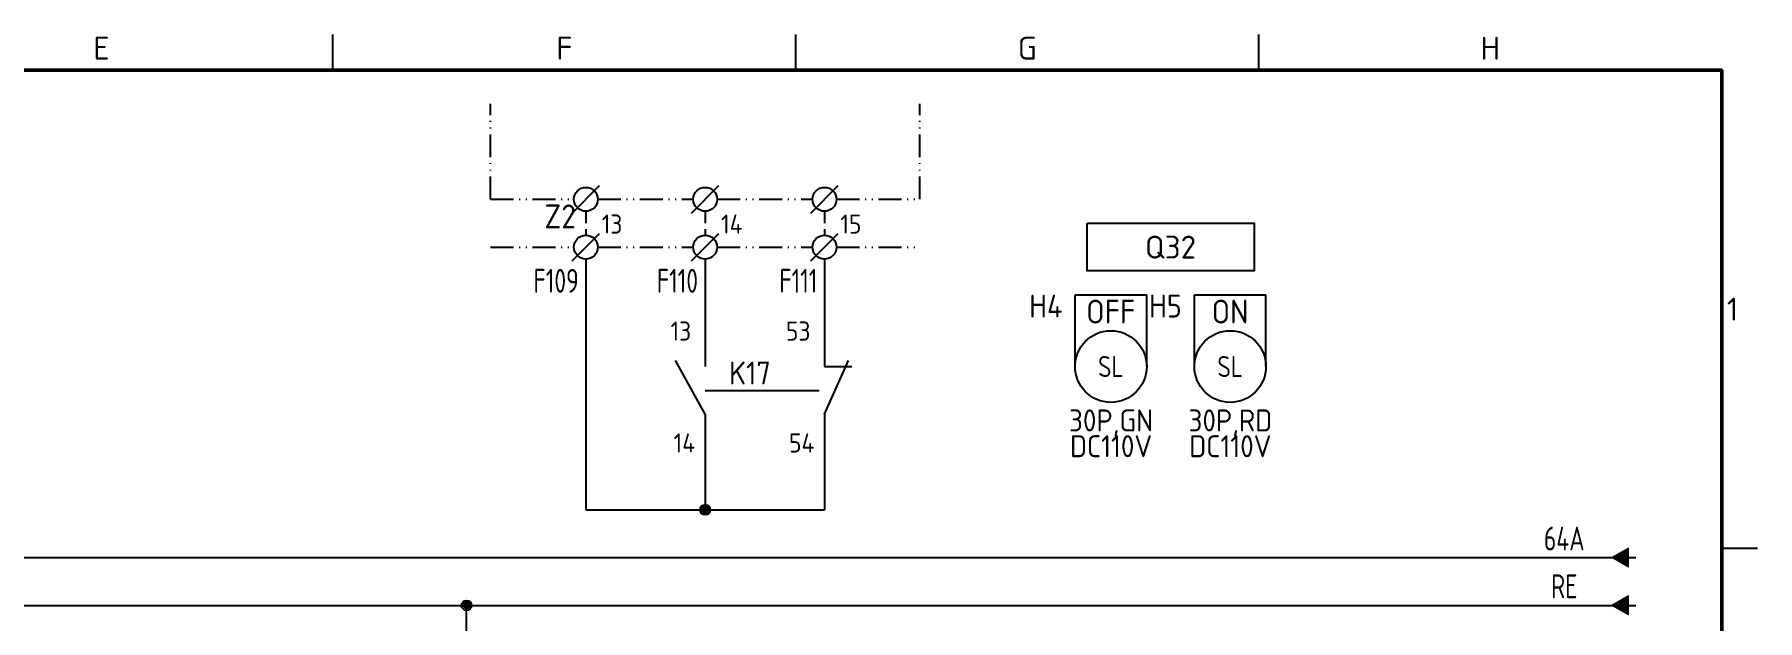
# Model space of a CAD drawing. Header units: millimetres. Extents: x 0 to 556, y 1 to 306.
# Drawn here: x 227.2 to 407.8, y 225.9 to 287.2 of the extents above; entities that cross this region are included whole.
import ezdxf
from ezdxf.enums import TextEntityAlignment as Align

# ---------------------------------------------------------------- set-up
doc = ezdxf.new("R2010")
doc.units = ezdxf.units.MM
doc.linetypes.add('ACAD_ISO12W100', pattern=[21, 12, -3, 0, -3, 0, -3])
doc.linetypes.add('HIDDEN', pattern=[0.375, 0.25, -0.125])
for name, color, linetype in [('LINK', 7, 'Continuous'), ('MISC', 7, 'Continuous'), ('Sheet Line', 3, 'Continuous'), ('Sheet Text', 2, 'Continuous'), ('SYMS', 7, 'Continuous'), ('TAGS', 7, 'Continuous'), ('TERMS', 7, 'Continuous'), ('WIRE_YELLOW', 2, 'Continuous'), ('WIREFIXED', 7, 'Continuous')]:
    doc.layers.add(name, color=color, linetype=linetype)
doc.layers.add('Sheet Out Line', color=2, linetype='Continuous', lineweight=50)
doc.styles.add('WD', font='ISOCP2.shx')
doc.styles.add('WD_IEC', font='ISOCP2.shx', dxfattribs={"width": 1.1, "height": 2.4, "bigfont": 'whgtxt.shx'})

# ---------------------------------------------------------------- blocks, each defined once
blk = doc.blocks.new('LSSA3')
at = {"layer": 'Sheet Line'}
for p, q in [((258.5, 283.5), (258.5, 287.25)), ((307, 283.5), (307, 287.25)), ((355.5, 283.5), (355.5, 287.25)), ((404, 233.5), (407.75, 233.5))]:
    blk.add_line(p, q, dxfattribs=at)
at = {"layer": 'Sheet Out Line'}
blk.add_lwpolyline([(16, 6.5), (404, 6.5), (404, 283.5), (16, 283.5)], close=True, dxfattribs=at)
at = {"style": 'WD_IEC', "width": 1.1}
for tag, height, p in [('DESC4', 2.4, (57.5, 39.5)), ('CUSTOMERS31', 3.8, (219, 38)), ('TITLE1', 3.6, (333, 37.5)), ('CUSTOMERS21', 3.8, (219, 35.25)), ('DESC3', 2.4, (57.5, 33.5)), ('CUSTOMERS32', 3.8, (219, 32.5)), ('TITLE2', 3.6, (333, 32.5)), ('CUSTOMERS22', 3.8, (219, 29.75)), ('CUSTOMERS33', 3.8, (219, 27)), ('TITLE3', 3.6, (333, 27.5)), ('RN', 3.5, (398, 28.75)), ('DESC2', 2.4, (57.5, 27.5)), ('DESC1', 2.4, (57.5, 21.5)), ('WORKNO', 3.5, (365.5, 18.5)), ('FILE', 2.4, (314, 18.5)), ('DESC0', 2.4, (57.5, 15.5)), ('SHN', 2.4, (395, 12)), ('TSH', 2.4, (401, 9))]:
    blk.add_attdef(tag, text='', height=height, dxfattribs=at).set_placement(p, align=Align.MIDDLE_CENTER)
at = {"style": 'WD_IEC'}
for tag, p in [('DATE4', (96.5, 39.5)), ('DRWN4', (111.5, 39.5)), ('DSGN4', (126.5, 39.5)), ('CHKD4', (141.5, 39.5)), ('APPD4', (156.5, 39.5)), ('DATE3', (96.5, 33.5)), ('DRWN3', (111.5, 33.5)), ('DSGN3', (126.5, 33.5)), ('CHKD3', (141.5, 33.5)), ('APPD3', (156.5, 33.5)), ('DATE2', (96.5, 27.5)), ('DRWN2', (111.5, 27.5)), ('DSGN2', (126.5, 27.5)), ('CHKD2', (141.5, 27.5)), ('APPD2', (156.5, 27.5)), ('DATE1', (96.5, 21.5)), ('DRWN1', (111.5, 21.5)), ('DSGN1', (126.5, 21.5)), ('CHKD1', (141.5, 21.5)), ('APPD1', (156.5, 21.5)), ('DATE0', (96.5, 15.5)), ('DRWN0', (111.5, 15.5)), ('DSGN0', (126.5, 15.5)), ('CHKD0', (141.5, 15.5)), ('APPD0', (156.5, 15.5))]:
    blk.add_attdef(tag, text='', height=2.4, dxfattribs=at).set_placement(p, align=Align.MIDDLE_CENTER)
at = {"style": 'WD_IEC', "width": 1.1}
for tag, p in [('DWG1ST', (345, 10.5)), ('DWGNO', (373.49, 10.5))]:
    blk.add_attdef(tag, text='', height=3.5, dxfattribs=at).set_placement(p, align=Align.MIDDLE_LEFT)
at = {"style": 'WD_IEC', "width": 1.1, "flags": 9}
blk.add_attdef('WD_TB', (0, 0), '', height=2.4, dxfattribs=at)
at = {"layer": 'Sheet Text', "style": 'WD_IEC', "width": 1.1}
for s, p in [('E', (234.25, 284.62)), ('F', (282.75, 284.62)), ('G', (331.25, 284.62)), ('H', (379.75, 284.62))]:
    blk.add_text(s, height=2.4, dxfattribs=at).set_placement(p, align=Align.CENTER)
blk.add_text('1', height=2.4, dxfattribs=at).set_placement((405.73, 258.5), align=Align.MIDDLE_RIGHT)
blk = doc.blocks.new('VONF1N')
blk.add_hatch(color=256).paths.add_polyline_path([(1, -0.768), (-1, -0.768), (0, -2.5)])
at = {"flags": 128}
blk.add_lwpolyline([(0, -0.768), (0, 0)], dxfattribs=at)
at = {"lineweight": 0, "flags": 128}
for points in [[(1, -0.768), (-1, -0.768), (0, -2.5)], [(1, -0.768), (0, -2.5)]]:
    blk.add_lwpolyline(points, dxfattribs=at)
at = {"style": 'WD', "flags": 1}
for tag, p in [('X2TERM01', (0, -0.768)), ('X8TERM02', (0, -2.5))]:
    blk.add_attdef(tag, p, '', height=0.08, dxfattribs=at)
blk = doc.blocks.new('WDDOT')
for radius in [0.529, 0.33, 0.164]:
    blk.add_circle((0, 0), radius)
blk = doc.blocks.new('VLA1_SL1')
for p, q in [((-3.75, 7.5), (3.75, 7.5)), ((-3.75, 0), (-3.75, 7.5)), ((3.75, 0), (3.75, 7.5))]:
    blk.add_line(p, q)
blk.add_circle((0, 0), 3.75)
at = {"style": 'WD'}
blk.add_attdef('TAG1', text='', height=2.4, dxfattribs=at).set_placement((-5.07, 4.41), align=Align.BOTTOM_RIGHT)
at = {"style": 'WD_IEC'}
blk.add_attdef('TEXT', text='', height=2.5, dxfattribs=at).set_placement((-0.01, 5.75), align=Align.MIDDLE_CENTER)
at = {"style": 'WD_IEC', "flags": 1}
for tag, p in [('INST', (5.84, 4.59)), ('LOC', (5.9, 3.42)), ('ASSYCODE', (5.8, 1.95)), ('FAMILY', (5.8, 0.45)), ('MFG', (5.8, -1.05)), ('CAT', (5.8, -2.53))]:
    blk.add_attdef(tag, p, '', height=1, dxfattribs=at)
at = {"style": 'WD_IEC', "width": 0.9}
blk.add_attdef('RATING12', text='', height=2.2, dxfattribs=at).set_placement((0, 0), align=Align.MIDDLE_CENTER)
at = {"style": 'WD_IEC'}
for tag, p in [('RATING1', (0.02, -4.49)), ('RATING2', (0.02, -7.19))]:
    blk.add_attdef(tag, text='', height=2.3, dxfattribs=at).set_placement(p, align=Align.TOP_CENTER)
blk = doc.blocks.new('HT0_TB1')
blk.add_circle((0, 0), 1.25)
at = {"layer": 'SYMS'}
blk.add_line((-1.44, -1.44), (1.44, 1.44), dxfattribs=at)
at = {"flags": 1}
for tag, p, height, style in [('X4LINK', (-1.25, 0), 0.01, 'WD'), ('X4TERM01', (-1.25, 0), 0.25, 'WD_IEC'), ('X2TERM01', (0, 1.25), 0.25, 'WD_IEC'), ('X1LINK', (1.25, 0), 0.01, 'WD'), ('X1TERM01', (1.25, 0), 0.25, 'WD_IEC'), ('X8TERM01', (0, -1.25), 0.25, 'WD_IEC')]:
    blk.add_attdef(tag, p, '', height=height, dxfattribs=dict(at, style=style))
blk = doc.blocks.new('WD_WNV')
at = {"linetype": 'Continuous', "style": 'WD_IEC', "width": 0.8}
blk.add_attdef('WIRENO', text='', height=2.5, rotation=90, dxfattribs=at).set_placement((-0.75, 0), align=Align.CENTER)
at = {"style": 'WD_IEC', "flags": 1}
for tag, p in [('W08USER', (-1, 0.375)), ('W04USER', (-1, 0.875)), ('W05USER', (-1, 0.75)), ('W09USER', (-1, 0.25)), ('W03USER', (-1, 1)), ('W06USER', (-1, 0.625)), ('W07USER', (-1, 0.5)), ('W02USER', (-1, 1.125)), ('W01USER', (-1, 1.25)), ('W10USER', (-1, 0.125))]:
    blk.add_attdef(tag, text='', height=0.08, dxfattribs=at).set_placement(p, align=Align.CENTER)
blk = doc.blocks.new('HT0W_TB1')
blk.add_circle((0, 0), 1.25)
at = {"layer": 'SYMS'}
blk.add_line((-1.44, -1.44), (1.44, 1.44), dxfattribs=at)
at = {"style": 'WD_IEC', "flags": 1}
for tag, p in [('INST', (-1.04, 7.87)), ('LOC', (-1.04, 4.87))]:
    blk.add_attdef(tag, text='', height=2.5, dxfattribs=at).set_placement(p, align=Align.BOTTOM_RIGHT)
at = {"style": 'WD_IEC'}
blk.add_attdef('TAGSTRIP', text='', height=2.5, dxfattribs=at).set_placement((-1.04, 1.87), align=Align.BOTTOM_RIGHT)
blk.add_attdef('TERM01', text='', height=2, dxfattribs=at).set_placement((1.66, 0.81), align=Align.BOTTOM_LEFT)
at = {"flags": 1}
for tag, p, height, style in [('X4LINK', (-1.25, 0), 0.01, 'WD'), ('X4TERM01', (-1.25, 0), 0.25, 'WD_IEC'), ('STRIPSEQ', (-0.02, -0.02), 0.025, 'WD_IEC'), ('X2TERM01', (0, 1.25), 0.25, 'WD_IEC'), ('X1LINK', (1.25, 0), 0.01, 'WD'), ('X1TERM01', (1.25, 0), 0.25, 'WD_IEC'), ('LINKTERM', (-0.02, -0.06), 0.025, 'WD_IEC'), ('X8TERM01', (0, -1.25), 0.25, 'WD_IEC')]:
    blk.add_attdef(tag, p, '', height=height, dxfattribs=dict(at, style=style))
at = {"style": 'WD_IEC', "flags": 1}
for tag, height, p in [('CAT', 1, (-1.95, -2.37)), ('MFG', 1, (-2.09, -3.63)), ('ASSYCODE', 1, (-2.04, -4.92)), ('DESC1', 2, (-1.78, -7.62)), ('DESC2', 2, (-1.78, -10.06)), ('DESC3', 2, (-1.78, -12.55))]:
    blk.add_attdef(tag, text='', height=height, dxfattribs=at).set_placement(p, align=Align.RIGHT)
blk = doc.blocks.new('VB421_AUXCONTACT1')
for p, q in [((0, 7.5), (0, 2.5)), ((0, -2.5), (-3.12, 3.12)), ((0, -2.5), (0, -7.5))]:
    blk.add_line(p, q)
at = {"style": 'WD_IEC', "flags": 1}
for tag, p, height in [('X2TERM01', (0, 7.5), 0.34), ('X4LINK', (-2.75, 0), 0.32), ('X1LINK', (0, 0), 0.34), ('X8TERM02', (0, -7.5), 0.34)]:
    blk.add_attdef(tag, p, '', height=height, dxfattribs=at)
at = {"linetype": 'Continuous', "style": 'WD_IEC'}
for tag, p in [('TERM01', (-1.47, 5.21)), ('TERM02', (-1.06, -6.5))]:
    blk.add_attdef(tag, text='', height=2, dxfattribs=at).set_placement(p, align=Align.RIGHT)
at = {"style": 'WD_IEC'}
for tag, p in [('TAG2', (2.5, 0.62)), ('TEXT1', (2.5, -2.89)), ('TEXT2', (2.5, -6.09))]:
    blk.add_attdef(tag, p, '', height=2.4, dxfattribs=at)
for tag, p in [('INST', (-2.43, -9.12)), ('LOC', (-2.58, -10.73))]:
    blk.add_attdef(tag, text='', height=1, dxfattribs=at).set_placement(p, align=Align.RIGHT)
at = {"style": 'WD_IEC', "flags": 1}
for tag, p in [('XREF', (-2.58, -12.19)), ('CONTACT', (-2.6, -15.24)), ('FAMILY', (-2.53, -13.64))]:
    blk.add_attdef(tag, text='', height=1, dxfattribs=at).set_placement(p, align=Align.RIGHT)
blk = doc.blocks.new('VB422_AUXCONTACT1')
for p, q in [((0, 7.5), (0, 2.5)), ((0, -2.5), (2.5, 3.12)), ((0, 2.5), (2.87, 2.5)), ((0, -2.5), (0, -7.5))]:
    blk.add_line(p, q)
at = {"style": 'WD_IEC', "flags": 1}
for tag, p, height in [('X2TERM01', (0, 7.5), 0.34), ('X4LINK', (-0.55, 0), 0.32), ('X1LINK', (1.92, 0), 0.32), ('X8TERM02', (0, -7.5), 0.34)]:
    blk.add_attdef(tag, p, '', height=height, dxfattribs=at)
at = {"linetype": 'Continuous', "style": 'WD_IEC'}
for tag, p in [('TERM01', (-1.47, 5.21)), ('TERM02', (-1.06, -6.5))]:
    blk.add_attdef(tag, text='', height=2, dxfattribs=at).set_placement(p, align=Align.RIGHT)
at = {"style": 'WD_IEC'}
for tag, p in [('TAG2', (4.38, 0.62)), ('TEXT1', (4.38, -2.89)), ('TEXT2', (4.38, -6.09))]:
    blk.add_attdef(tag, p, '', height=2.4, dxfattribs=at)
for tag, p in [('INST', (-2.43, -9.12)), ('LOC', (-2.58, -10.73))]:
    blk.add_attdef(tag, text='', height=1, dxfattribs=at).set_placement(p, align=Align.RIGHT)
at = {"style": 'WD_IEC', "flags": 1}
for tag, p in [('XREF', (-2.58, -12.19)), ('CONTACT', (-2.6, -15.24)), ('FAMILY', (-2.53, -13.64))]:
    blk.add_attdef(tag, text='', height=1, dxfattribs=at).set_placement(p, align=Align.RIGHT)
blk = doc.blocks.new('WD_WNH')
at = {"linetype": 'Continuous', "style": 'WD_IEC', "width": 0.8}
blk.add_attdef('WIRENO', text='', height=2.5, dxfattribs=at).set_placement((0, 0.75), align=Align.CENTER)
at = {"style": 'WD_IEC', "flags": 1}
for tag, p in [('W08USER', (0, 0.375)), ('W04USER', (0, 0.875)), ('W05USER', (0, 0.75)), ('W09USER', (0, 0.25)), ('W03USER', (0, 1)), ('W06USER', (0, 0.625)), ('W07USER', (0, 0.5)), ('W02USER', (0, 1.125)), ('W01USER', (0, 1.25)), ('W10USER', (0, 0.125))]:
    blk.add_attdef(tag, text='', height=0.08, dxfattribs=at).set_placement(p, align=Align.CENTER)

msp = doc.modelspace()

# ---------------------------------------------------------------- linework, layer by layer
at = {"linetype": 'ACAD_ISO12W100', "ltscale": 0.2}
for p, q in [((275, 270), (275, 280)), ((320, 270), (320, 280)), ((275, 270), (283.75, 270)), ((286.25, 270), (296.25, 270)), ((298.75, 270), (308.75, 270)), ((311.25, 270), (320, 270)), ((275, 265), (283.75, 265)), ((286.25, 265), (296.25, 265)), ((298.75, 265), (308.75, 265)), ((311.25, 265), (320, 265))]:
    msp.add_line(p, q, dxfattribs=at)
at = {"linetype": 'HIDDEN', "ltscale": 5}
for p, q in [((285, 268.75), (285, 266.25)), ((297.5, 268.75), (297.5, 266.25)), ((310, 268.75), (310, 266.25))]:
    msp.add_line(p, q, dxfattribs=at)
at = {"linetype": 'Continuous'}
msp.add_lwpolyline([(337.5, 267.5), (355, 267.5), (355, 262.5), (337.5, 262.5)], close=True, dxfattribs=at)
at = {"layer": 'LINK'}
msp.add_lwpolyline([(297.5, 250), (309.45, 250)], dxfattribs=at)
at = {"layer": 'WIRE_YELLOW', "linetype": 'Continuous'}
for p, q in [((285, 263.75), (285, 237.5)), ((297.5, 263.75), (297.5, 257.5)), ((310, 263.75), (310, 257.5)), ((297.5, 242.5), (297.5, 237.5)), ((310, 242.5), (310, 237.5)), ((285, 237.5), (310, 237.5)), ((172.5, 232.5), (395, 232.5)), ((130, 227.5), (395, 227.5)), ((272.5, 207.5), (272.5, 227.5))]:
    msp.add_line(p, q, dxfattribs=at)

# ---------------------------------------------------------------- block references
at = {"linetype": 'Continuous'}
msp.add_blockref('LSSA3', (0, 0), dxfattribs=at)
at = {"layer": 'SYMS', "color": 2, "linetype": 'Continuous'}
for p in [(285, 270), (297.5, 270), (310, 270)]:
    msp.add_blockref('HT0_TB1', p, dxfattribs=at)
at = {"layer": 'SYMS', "linetype": 'Continuous'}
ref = msp.add_blockref('HT0W_TB1', (285, 265), dxfattribs=at)
ref.add_attrib('TAGSTRIP', 'Z2', dxfattribs={"layer": 'TAGS', "height": 2.5, "style": 'WD_IEC'}).set_placement((283.96, 266.21), align=Align.BOTTOM_RIGHT)
ref.add_attrib('TERM01', '13', dxfattribs={"layer": 'TERMS', "height": 2, "style": 'WD_IEC'}).set_placement((286.66, 265.81), align=Align.BOTTOM_LEFT)
ref = msp.add_blockref('HT0W_TB1', (297.5, 265), dxfattribs=at)
ref.add_attrib('TERM01', '14', dxfattribs={"layer": 'TERMS', "height": 2, "style": 'WD_IEC'}).set_placement((299.16, 265.81), align=Align.BOTTOM_LEFT)
ref = msp.add_blockref('HT0W_TB1', (310, 265), dxfattribs=at)
ref.add_attrib('TERM01', '15', dxfattribs={"layer": 'TERMS', "height": 2, "style": 'WD_IEC'}).set_placement((311.66, 265.81), align=Align.BOTTOM_LEFT)
ref = msp.add_blockref('VLA1_SL1', (340, 252.5), dxfattribs=at)
ref.add_attrib('TEXT', 'OFF', dxfattribs={"layer": 'MISC', "height": 2.5, "style": 'WD_IEC'}).set_placement((339.99, 258.25), align=Align.MIDDLE_CENTER)
ref.add_attrib('TAG1', 'H4', dxfattribs={"layer": 'TAGS', "height": 2.4, "style": 'WD'}).set_placement((334.93, 256.91), align=Align.BOTTOM_RIGHT)
ref.add_attrib('RATING2', 'DC110V', dxfattribs={"layer": 'MISC', "height": 2.3, "style": 'WD_IEC'}).set_placement((340.02, 245.31), align=Align.TOP_CENTER)
ref.add_attrib('RATING1', '30P,GN', dxfattribs={"layer": 'MISC', "height": 2.3, "style": 'WD_IEC'}).set_placement((340.02, 248.01), align=Align.TOP_CENTER)
ref.add_attrib('RATING12', 'SL', dxfattribs={"layer": 'MISC', "height": 2.2, "style": 'WD_IEC', "width": 0.9}).set_placement((340, 252.5), align=Align.MIDDLE_CENTER)
ref = msp.add_blockref('VLA1_SL1', (352.5, 252.5), dxfattribs=at)
ref.add_attrib('TEXT', 'ON', dxfattribs={"layer": 'MISC', "height": 2.5, "style": 'WD_IEC'}).set_placement((352.49, 258.25), align=Align.MIDDLE_CENTER)
ref.add_attrib('TAG1', 'H5', dxfattribs={"layer": 'TAGS', "height": 2.4, "style": 'WD'}).set_placement((347.43, 256.91), align=Align.BOTTOM_RIGHT)
ref.add_attrib('RATING2', 'DC110V', dxfattribs={"layer": 'MISC', "height": 2.3, "style": 'WD_IEC'}).set_placement((352.52, 245.31), align=Align.TOP_CENTER)
ref.add_attrib('RATING1', '30P,RD', dxfattribs={"layer": 'MISC', "height": 2.3, "style": 'WD_IEC'}).set_placement((352.52, 248.01), align=Align.TOP_CENTER)
ref.add_attrib('RATING12', 'SL', dxfattribs={"layer": 'MISC', "height": 2.2, "style": 'WD_IEC', "width": 0.9}).set_placement((352.5, 252.5), align=Align.MIDDLE_CENTER)
ref = msp.add_blockref('VB421_AUXCONTACT1', (297.5, 250), dxfattribs=at)
ref.add_attrib('TERM02', '14', dxfattribs={"layer": 'TERMS', "linetype": 'Continuous', "height": 2, "style": 'WD_IEC'}).set_placement((296.44, 243.5), align=Align.RIGHT)
ref.add_attrib('TERM01', '13', dxfattribs={"layer": 'TERMS', "linetype": 'Continuous', "height": 2, "style": 'WD_IEC'}).set_placement((296.03, 255.21), align=Align.RIGHT)
ref.add_attrib('TAG2', 'K17', (300, 250.62), dxfattribs={"layer": 'TAGS', "height": 2.4, "style": 'WD_IEC'})
ref = msp.add_blockref('VB422_AUXCONTACT1', (310, 250), dxfattribs=at)
ref.add_attrib('TERM02', '54', dxfattribs={"layer": 'TERMS', "linetype": 'Continuous', "height": 2, "style": 'WD_IEC'}).set_placement((308.94, 243.5), align=Align.RIGHT)
ref.add_attrib('TERM01', '53', dxfattribs={"layer": 'TERMS', "linetype": 'Continuous', "height": 2, "style": 'WD_IEC'}).set_placement((308.53, 255.21), align=Align.RIGHT)
for p in [(297.5, 237.5), (272.5, 227.5)]:
    msp.add_blockref('WDDOT', p, dxfattribs=at)
at = {"layer": 'SYMS', "linetype": 'Continuous', "rotation": 270}
for p in [(395, 232.5), (395, 227.5)]:
    msp.add_blockref('VONF1N', p, dxfattribs=at)
at = {"layer": 'WIREFIXED', "linetype": 'Continuous'}
ref = msp.add_blockref('WD_WNV', (285, 261.47), dxfattribs=at)
ref.add_attrib('WIRENOF', 'F109', dxfattribs={"linetype": 'Continuous', "height": 2.5, "style": 'WD_IEC', "width": 0.8}).set_placement((284.25, 261.47), align=Align.MIDDLE_RIGHT)
ref = msp.add_blockref('WD_WNV', (297.5, 263.25), dxfattribs=at)
ref.add_attrib('WIRENOF', 'F110', dxfattribs={"linetype": 'Continuous', "height": 2.5, "style": 'WD_IEC', "width": 0.8}).set_placement((296.75, 261.47), align=Align.MIDDLE_RIGHT)
ref = msp.add_blockref('WD_WNV', (310, 263.25), dxfattribs=at)
ref.add_attrib('WIRENOF', 'F111', dxfattribs={"linetype": 'Continuous', "height": 2.5, "style": 'WD_IEC', "width": 0.8}).set_placement((309.25, 261.47), align=Align.MIDDLE_RIGHT)
ref = msp.add_blockref('WD_WNH', (387.5, 232.5), dxfattribs=at)
ref.add_attrib('WIRENOF', '64A', dxfattribs={"linetype": 'Continuous', "height": 2.5, "style": 'WD_IEC', "width": 0.8}).set_placement((387.5, 233.25), align=Align.CENTER)
ref = msp.add_blockref('WD_WNH', (387.5, 227.5), dxfattribs=at)
ref.add_attrib('WIRENOF', 'RE', dxfattribs={"linetype": 'Continuous', "height": 2.5, "style": 'WD_IEC', "width": 0.8}).set_placement((387.5, 228.25), align=Align.CENTER)

# ---------------------------------------------------------------- texts
at = {"linetype": 'Continuous', "insert": (346.25, 265), "char_height": 2.4, "width": 5, "attachment_point": 5, "style": 'WD_IEC'}
msp.add_mtext('Q32', dxfattribs=at)

doc.saveas('drawing.dxf')
